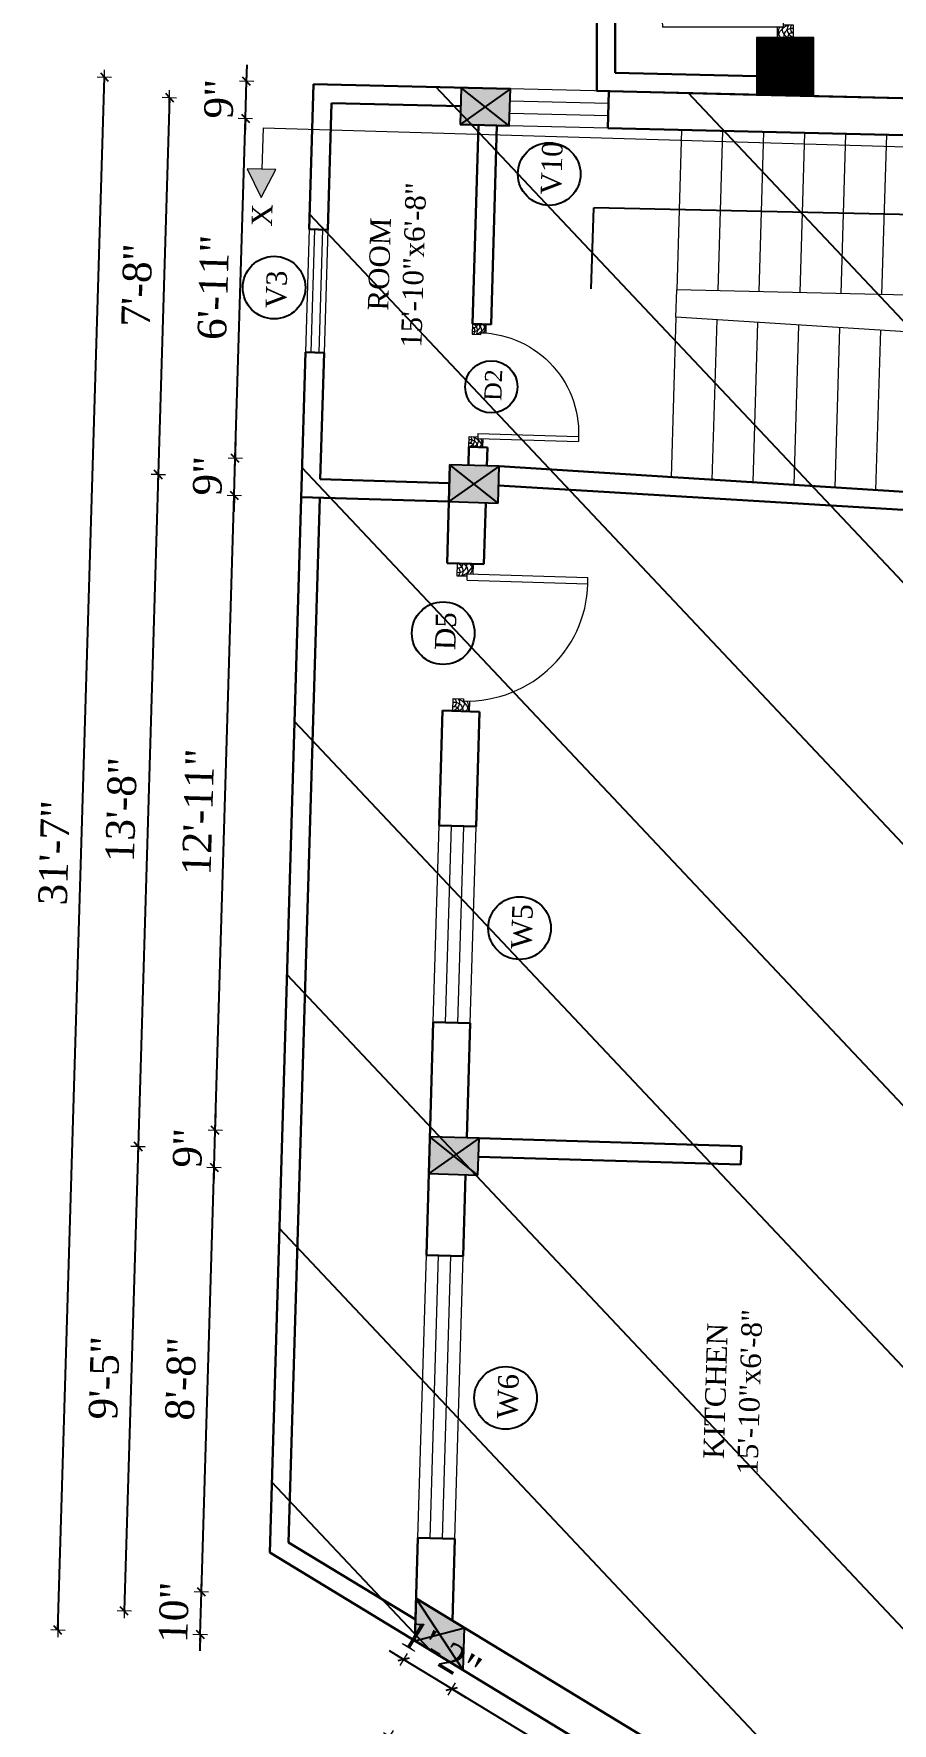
# Model space of a CAD drawing. Header units: inches. Extents: x 4069 to 291496, y -47643 to 12535.
# Drawn here: x 136842.3 to 137051.7, y -23138.1 to -22726 of the extents above; entities that cross this region are included whole.
import ezdxf

# ---------------------------------------------------------------- set-up
doc = ezdxf.new("R2010")
doc.units = ezdxf.units.IN
doc.header["$LTSCALE"] = 5
doc.header["$MEASUREMENT"] = 0
for name, color, linetype, lineweight in [('A-WALL', 7, 'Continuous', 9), ('Dimension', 7, 'Continuous', 18), ('DOOR', 62, 'Continuous', 0), ('Dw', 2, 'Continuous', 18), ('tefriş', 30, 'Continuous', 9)]:
    doc.layers.add(name, color=color, linetype=linetype, lineweight=lineweight)
doc.layers.add('dim line', color=7, linetype='Continuous', lineweight=15, true_color=0xfab2b2)
doc.layers.add('TEXT', color=6, linetype='Continuous')
doc.layers.add('WALL', color=7, linetype='Continuous')
doc.styles.add('ordinary', font='times.ttf')
doc.dimstyles.new('Copy of 96', dxfattribs={"dimtxt": 7, "dimasz": 4, "dimexe": 0.5, "dimexo": 0.5, "dimgap": 3, "dimtad": 1, "dimdec": 1, "dimzin": 11, "dimdsep": 46, "dimlunit": 4, "dimtxsty": 'ordinary', "dimblk": 'OBLIQUE', "dimcen": 0.09, "dimse1": 1, "dimse2": 1, "dimclrt": 6, "dimazin": 0, "dimtfac": 1, "dimtdec": 1, "dimtix": 1, "dimtmove": 2, "dimatfit": 3, "dimldrblk": 'leader', "dimfxl": 0.5, "dimfxlon": 1, "dimtolj": 1, "dimtzin": 0, "dimarcsym": 0})

# ---------------------------------------------------------------- blocks, each defined once
blk = doc.blocks.new('C1a')
at = {"color": 1, "ltscale": 5}
for p, q in [((18657.75, 4625.76), (18648.75, 4625.76)), ((18648.75, 4625.76), (18648.82, 4613.76)), ((18657.82, 4613.76), (18657.75, 4625.76)), ((18648.82, 4613.76), (18657.82, 4613.76))]:
    blk.add_line(p, q, dxfattribs=at)
blk = doc.blocks.new('c2a')
at = {"color": 1, "ltscale": 5}
for p, q in [((18091.63, 4625.76), (18084.82, 4613.76)), ((18101.98, 4625.76), (18091.63, 4625.76)), ((18095.17, 4613.76), (18101.98, 4625.76)), ((18084.82, 4613.76), (18095.17, 4613.76))]:
    blk.add_line(p, q, dxfattribs=at)
blk = doc.blocks.new('A$C27B36B59')
at = {"layer": 'DOOR'}
for p, q in [((0, 4), (0, 0)), ((2.5, 4), (0, 4)), ((0, 0), (3, 0)), ((2.5, 2.5), (2.5, 4)), ((3, 2.5), (2.5, 2.5)), ((3, 0), (3, 2.5))]:
    blk.add_line(p, q, dxfattribs=at)
for centre, radius, start, end in [((-1.4, -0.54), 4.75, 22.1411, 72.838), ((1.34, 2.09), 1.64, 45.138, 144.8948), ((2.21, 0.3), 2.49, 83.3149, 152.658), ((0.13, 0.37), 2.05, 349.4875, 93.6805), ((1.96, -0.47), 2.01, 58.7447, 166.495), ((-0.06, 0.32), 1.13, 343.542, 86.947), ((2.08, -0.4), 1.17, 38.2816, 160.1519)]:
    blk.add_arc(centre, radius, start, end, dxfattribs=at)
blk = doc.blocks.new('D2')
at = {"layer": 'DOOR'}
for p, q in [((74473.95, 24047.59), (74473.95, 24018.09)), ((74473.95, 24047.59), (74475.45, 24047.59)), ((74475.45, 24047.59), (74475.45, 24018.13))]:
    blk.add_line(p, q, dxfattribs=at)
blk.add_arc((74473.95, 24047.59), 29.5, 180, 272.9146, dxfattribs=at)
at = {"layer": 'DOOR', "xscale": -1, "rotation": 180}
blk.add_blockref('A$C27B36B59', (74441.95, 24050.09), dxfattribs=at)
at = {"layer": 'DOOR', "rotation": 180}
blk.add_blockref('A$C27B36B59', (74477.95, 24050.09), dxfattribs=at)
blk = doc.blocks.new('x-x')
at = {"ltscale": 5}
for points in [[(11364.03, -701.52), (11364.03, -694.51), (11357.15, -698.09)], [(11364.03, -1135.52), (11364.03, -1128.51), (11357.15, -1132.09)]]:
    blk.add_hatch(color=256, dxfattribs=at).paths.add_polyline_path(points)
for p, q in [((11364.03, -694.51), (11357.15, -698.09)), ((11364.03, -701.52), (11364.03, -694.51)), ((11357.15, -698.09), (11364.03, -701.52)), ((11374.13, -698.09), (11364.03, -698.09)), ((11374.13, -698.09), (11374.13, -1132.09)), ((11364.03, -1128.51), (11357.15, -1132.09)), ((11364.03, -1135.52), (11364.03, -1128.51)), ((11357.15, -1132.09), (11364.03, -1135.52)), ((11374.13, -1132.09), (11364.03, -1132.09))]:
    blk.add_line(p, q, dxfattribs=at)
at = {"layer": 'A-WALL', "color": 1, "ltscale": 5}
blk.add_line((11374.13, -1120.09), (11374.13, -1132.09), dxfattribs=at)
at = {"layer": 'TEXT', "style": 'ordinary'}
for p in [(11350.08, -700.97), (11350.08, -1134.1)]:
    blk.add_text('X', height=5, dxfattribs=at).set_placement(p)
blk = doc.blocks.new('oblique')
at = {"color": 0, "lineweight": -2}
blk.add_line((0.25, 0.25), (-0.25, -0.25), dxfattribs=at)
at = {"layer": 'dim line', "lineweight": 9}
for p, q in [((-0.4375, 0), (0.4375, 0)), ((0, 0.4375), (0, -0.4375))]:
    blk.add_line(p, q, dxfattribs=at)
blk = doc.blocks.new('*D3973')
at = {"layer": 'A-WALL', "color": 0, "lineweight": -2, "ltscale": 50, "transparency": 16777216}
blk.add_line((137124.07, -23239.05), (136944.25, -23129.73), dxfattribs=at)
at = {"layer": 'Defpoints', "color": 0, "ltscale": 50, "transparency": 16777216}
for p in [(136947.02, -23125.16), (136944.25, -23129.73), (137126.84, -23234.49)]:
    blk.add_point(p, dxfattribs=at)
at = {"layer": 'A-WALL', "color": 0, "lineweight": -2, "ltscale": 50, "transparency": 16777216, "xscale": 4, "yscale": 4, "zscale": 4}
for p, rotation in [((136944.25, -23129.73), 148.7014709249468), ((137124.07, -23239.05), 328.7014709249468)]:
    blk.add_blockref('oblique', p, dxfattribs=dict(at, rotation=rotation))
at = {"layer": 'A-WALL', "color": 6, "ltscale": 50, "transparency": 16777216, "insert": (137037.57, -23178.78), "char_height": 7, "attachment_point": 5, "rotation": 328.7015, "style": 'ordinary'}
blk.add_mtext('\\A1;17\'-6"', dxfattribs=at)
blk = doc.blocks.new('_OBLIQUE')
at = {"color": 0, "linetype": 'ByBlock'}
blk.add_line((-0.5, -0.5), (0.5, 0.5), dxfattribs=at)
blk = doc.blocks.new('leader')
at = {"layer": 'Dimension'}
for p, q in [((0, -4.33), (0, 4.33)), ((-4.42, 0), (4.42, 0))]:
    blk.add_line(p, q, dxfattribs=at)
blk = doc.blocks.new('*D3974')
at = {"layer": 'A-WALL', "color": 0, "lineweight": -2, "ltscale": 50, "transparency": 16777216}
for p, q in [((136932.46, -23122.56), (136929.04, -23120.48)), ((136944.25, -23129.73), (136932.46, -23122.56)), ((136944.25, -23129.73), (136947.67, -23131.81))]:
    blk.add_line(p, q, dxfattribs=at)
at = {"layer": 'Defpoints', "color": 0, "ltscale": 50, "transparency": 16777216}
for p in [(136935.23, -23118), (136932.46, -23122.56), (136947.02, -23125.16)]:
    blk.add_point(p, dxfattribs=at)
at = {"layer": 'A-WALL', "color": 0, "lineweight": -2, "ltscale": 50, "transparency": 16777216, "xscale": 4, "yscale": 4, "zscale": 4}
for p, rotation in [((136932.46, -23122.56), 328.7014709249468), ((136944.25, -23129.73), 148.7014709249468)]:
    blk.add_blockref('oblique', p, dxfattribs=dict(at, rotation=rotation))
at = {"layer": 'A-WALL', "color": 6, "ltscale": 50, "transparency": 16777216, "insert": (136941.73, -23120.59), "char_height": 7, "attachment_point": 5, "rotation": 328.7015, "style": 'ordinary'}
blk.add_mtext('\\A1;1\'-2"', dxfattribs=at)
blk = doc.blocks.new('*D3975')
at = {"layer": 'A-WALL', "color": 0, "lineweight": -2, "ltscale": 50, "transparency": 16777216}
blk.add_line((136929.1, -23141.36), (137120.71, -23257.86), dxfattribs=at)
at = {"layer": 'Defpoints', "color": 0, "ltscale": 50, "transparency": 16777216}
for p in [(136941.13, -23121.58), (137132.74, -23238.07), (137120.71, -23257.86)]:
    blk.add_point(p, dxfattribs=at)
at = {"layer": 'A-WALL', "color": 0, "lineweight": -2, "ltscale": 50, "transparency": 16777216, "xscale": 4, "yscale": 4, "zscale": 4}
for p, rotation in [((136929.1, -23141.36), 148.701470922781), ((137120.71, -23257.86), 328.701470922781)]:
    blk.add_blockref('oblique', p, dxfattribs=dict(at, rotation=rotation))
at = {"layer": 'A-WALL', "color": 6, "ltscale": 50, "transparency": 16777216, "insert": (137028.31, -23194), "char_height": 7, "attachment_point": 5, "rotation": 328.7015, "style": 'ordinary'}
blk.add_mtext('\\A1;18\'-8"', dxfattribs=at)
blk = doc.blocks.new('*D3977')
at = {"layer": 'A-WALL', "color": 0, "lineweight": -2, "ltscale": 50, "transparency": 16777216}
blk.add_line((137246.82, -23353.69), (136914.7, -23151.77), dxfattribs=at)
at = {"layer": 'Defpoints', "color": 0, "ltscale": 50, "transparency": 16777216}
for p in [(136935.23, -23118), (136914.7, -23151.77), (137267.35, -23319.92)]:
    blk.add_point(p, dxfattribs=at)
at = {"layer": 'A-WALL', "color": 0, "lineweight": -2, "ltscale": 50, "transparency": 16777216, "xscale": 4, "yscale": 4, "zscale": 4}
for p, rotation in [((136914.7, -23151.77), 148.7014709227731), ((137246.82, -23353.69), 328.7014709227732)]:
    blk.add_blockref('oblique', p, dxfattribs=dict(at, rotation=rotation))
at = {"layer": 'A-WALL', "color": 6, "ltscale": 50, "transparency": 16777216, "insert": (137084.17, -23247.13), "char_height": 7, "attachment_point": 5, "rotation": 328.7015, "style": 'ordinary'}
blk.add_mtext('\\A1;32\'-5"', dxfattribs=at)
blk = doc.blocks.new('*D3978')
at = {"layer": 'A-WALL', "color": 0, "lineweight": -2, "ltscale": 50, "transparency": 16777216}
for p, q in [((136883.19, -23106.09), (136883.31, -23102.09)), ((136882.88, -23116.43), (136883.19, -23106.09)), ((136882.88, -23116.43), (136882.76, -23120.43))]:
    blk.add_line(p, q, dxfattribs=at)
at = {"layer": 'Defpoints', "color": 0, "ltscale": 50, "transparency": 16777216}
for p in [(136883.19, -23106.09), (136935.54, -23107.65), (136935.23, -23118)]:
    blk.add_point(p, dxfattribs=at)
at = {"layer": 'A-WALL', "color": 0, "lineweight": -2, "ltscale": 50, "transparency": 16777216, "xscale": 4, "yscale": 4, "zscale": 4}
for p, rotation in [((136883.19, -23106.09), 268.2899854284924), ((136882.88, -23116.43), 88.28998542849239)]:
    blk.add_blockref('oblique', p, dxfattribs=dict(at, rotation=rotation))
at = {"layer": 'A-WALL', "color": 6, "ltscale": 50, "transparency": 16777216, "insert": (136876.48, -23111.06), "char_height": 7, "attachment_point": 5, "rotation": 88.29, "style": 'ordinary'}
blk.add_mtext('\\A1;10"', dxfattribs=at)
blk = doc.blocks.new('*D3979')
at = {"layer": 'A-WALL', "color": 0, "lineweight": -2, "ltscale": 50, "transparency": 16777216}
blk.add_line((136883.19, -23106.09), (136886.28, -23002.48), dxfattribs=at)
at = {"layer": 'Defpoints', "color": 0, "ltscale": 50, "transparency": 16777216}
for p in [(136886.28, -23002.48), (136938.63, -23004.05), (136935.54, -23107.65)]:
    blk.add_point(p, dxfattribs=at)
at = {"layer": 'A-WALL', "color": 0, "lineweight": -2, "ltscale": 50, "transparency": 16777216, "xscale": 4, "yscale": 4, "zscale": 4}
for p, rotation in [((136886.28, -23002.48), 88.28998542889855), ((136883.19, -23106.09), 268.2899854288985)]:
    blk.add_blockref('oblique', p, dxfattribs=dict(at, rotation=rotation))
at = {"layer": 'A-WALL', "color": 6, "ltscale": 50, "transparency": 16777216, "insert": (136878.18, -23054.09), "char_height": 7, "attachment_point": 5, "rotation": 88.29, "style": 'ordinary'}
blk.add_mtext('\\A1;8\'-8"', dxfattribs=at)
blk = doc.blocks.new('*D3980')
at = {"layer": 'A-WALL', "color": 0, "lineweight": -2, "ltscale": 50, "transparency": 16777216}
for p, q in [((136886.55, -22993.49), (136886.67, -22989.49)), ((136886.28, -23002.48), (136886.55, -22993.49)), ((136886.28, -23002.48), (136886.16, -23006.48))]:
    blk.add_line(p, q, dxfattribs=at)
at = {"layer": 'Defpoints', "color": 0, "ltscale": 50, "transparency": 16777216}
for p in [(136886.55, -22993.49), (136938.9, -22995.05), (136938.63, -23004.05)]:
    blk.add_point(p, dxfattribs=at)
at = {"layer": 'A-WALL', "color": 0, "lineweight": -2, "ltscale": 50, "transparency": 16777216, "xscale": 4, "yscale": 4, "zscale": 4}
for p, rotation in [((136886.55, -22993.49), 268.2899854288985), ((136886.28, -23002.48), 88.28998542889855)]:
    blk.add_blockref('oblique', p, dxfattribs=dict(at, rotation=rotation))
at = {"layer": 'A-WALL', "color": 6, "ltscale": 50, "transparency": 16777216, "insert": (136879.85, -22997.79), "char_height": 7, "attachment_point": 5, "rotation": 88.29, "style": 'ordinary'}
blk.add_mtext('\\A1;9"', dxfattribs=at)
blk = doc.blocks.new('*D3981')
at = {"layer": 'A-WALL', "color": 0, "lineweight": -2, "ltscale": 50, "transparency": 16777216}
blk.add_line((136886.55, -22993.49), (136891.18, -22838.56), dxfattribs=at)
at = {"layer": 'Defpoints', "color": 0, "ltscale": 50, "transparency": 16777216}
for p in [(136891.18, -22838.56), (136943.53, -22840.12), (136938.9, -22995.05)]:
    blk.add_point(p, dxfattribs=at)
at = {"layer": 'A-WALL', "color": 0, "lineweight": -2, "ltscale": 50, "transparency": 16777216, "xscale": 4, "yscale": 4, "zscale": 4}
for p, rotation in [((136891.18, -22838.56), 88.28998542889855), ((136886.55, -22993.49), 268.2899854288985)]:
    blk.add_blockref('oblique', p, dxfattribs=dict(at, rotation=rotation))
at = {"layer": 'A-WALL', "color": 6, "ltscale": 50, "transparency": 16777216, "insert": (136882.37, -22915.83), "char_height": 7, "attachment_point": 5, "rotation": 88.29, "style": 'ordinary'}
blk.add_mtext('\\A1;12\'-11"', dxfattribs=at)
blk = doc.blocks.new('*D3982')
at = {"layer": 'A-WALL', "color": 0, "lineweight": -2, "ltscale": 50, "transparency": 16777216}
for p, q in [((136891.45, -22829.56), (136891.57, -22825.56)), ((136891.18, -22838.56), (136891.45, -22829.56)), ((136891.18, -22838.56), (136891.06, -22842.55))]:
    blk.add_line(p, q, dxfattribs=at)
at = {"layer": 'Defpoints', "color": 0, "ltscale": 50, "transparency": 16777216}
for p in [(136891.45, -22829.56), (136943.8, -22831.12), (136943.53, -22840.12)]:
    blk.add_point(p, dxfattribs=at)
at = {"layer": 'A-WALL', "color": 0, "lineweight": -2, "ltscale": 50, "transparency": 16777216, "xscale": 4, "yscale": 4, "zscale": 4}
for p, rotation in [((136891.45, -22829.56), 268.2899854288985), ((136891.18, -22838.56), 88.28998542889855)]:
    blk.add_blockref('oblique', p, dxfattribs=dict(at, rotation=rotation))
at = {"layer": 'A-WALL', "color": 6, "ltscale": 50, "transparency": 16777216, "insert": (136884.74, -22833.86), "char_height": 7, "attachment_point": 5, "rotation": 88.29, "style": 'ordinary'}
blk.add_mtext('\\A1;9"', dxfattribs=at)
blk = doc.blocks.new('*D3983')
at = {"layer": 'A-WALL', "color": 0, "lineweight": -2, "ltscale": 50, "transparency": 16777216}
blk.add_line((136891.45, -22829.56), (136893.92, -22746.6), dxfattribs=at)
at = {"layer": 'Defpoints', "color": 0, "ltscale": 50, "transparency": 16777216}
for p in [(136893.92, -22746.6), (136946.27, -22748.16), (136943.8, -22831.12)]:
    blk.add_point(p, dxfattribs=at)
at = {"layer": 'A-WALL', "color": 0, "lineweight": -2, "ltscale": 50, "transparency": 16777216, "xscale": 4, "yscale": 4, "zscale": 4}
for p, rotation in [((136893.92, -22746.6), 88.28998542889855), ((136891.45, -22829.56), 268.2899854288985)]:
    blk.add_blockref('oblique', p, dxfattribs=dict(at, rotation=rotation))
at = {"layer": 'A-WALL', "color": 6, "ltscale": 50, "transparency": 16777216, "insert": (136886.13, -22787.88), "char_height": 7, "attachment_point": 5, "rotation": 88.29, "style": 'ordinary'}
blk.add_mtext('\\A1;6\'-11"', dxfattribs=at)
blk = doc.blocks.new('*D3984')
at = {"layer": 'A-WALL', "color": 0, "lineweight": -2, "ltscale": 50, "transparency": 16777216}
for p, q in [((136894.19, -22737.6), (136894.31, -22733.6)), ((136893.92, -22746.6), (136894.19, -22737.6)), ((136893.92, -22746.6), (136893.8, -22750.6))]:
    blk.add_line(p, q, dxfattribs=at)
at = {"layer": 'Defpoints', "color": 0, "ltscale": 50, "transparency": 16777216}
for p in [(136894.19, -22737.6), (136946.54, -22739.16), (136946.27, -22748.16)]:
    blk.add_point(p, dxfattribs=at)
at = {"layer": 'A-WALL', "color": 0, "lineweight": -2, "ltscale": 50, "transparency": 16777216, "xscale": 4, "yscale": 4, "zscale": 4}
for p, rotation in [((136894.19, -22737.6), 268.2899854288985), ((136893.92, -22746.6), 88.28998542889855)]:
    blk.add_blockref('oblique', p, dxfattribs=dict(at, rotation=rotation))
at = {"layer": 'A-WALL', "color": 6, "ltscale": 50, "transparency": 16777216, "insert": (136887.49, -22741.9), "char_height": 7, "attachment_point": 5, "rotation": 88.29, "style": 'ordinary'}
blk.add_mtext('\\A1;9"', dxfattribs=at)
blk = doc.blocks.new('*D3985')
at = {"layer": 'A-WALL', "color": 0, "lineweight": -2, "ltscale": 50, "transparency": 16777216}
blk.add_line((136875.39, -22741.54), (136872.64, -22833.5), dxfattribs=at)
at = {"layer": 'Defpoints', "color": 0, "ltscale": 50, "transparency": 16777216}
for p in [(136946.41, -22743.66), (136872.64, -22833.5), (136943.66, -22835.62)]:
    blk.add_point(p, dxfattribs=at)
at = {"layer": 'A-WALL', "color": 0, "lineweight": -2, "ltscale": 50, "transparency": 16777216, "xscale": 4, "yscale": 4, "zscale": 4}
for p, rotation in [((136875.39, -22741.54), 88.28998542849943), ((136872.64, -22833.5), 268.2899854284994)]:
    blk.add_blockref('oblique', p, dxfattribs=dict(at, rotation=rotation))
at = {"layer": 'A-WALL', "color": 6, "ltscale": 50, "transparency": 16777216, "insert": (136867.45, -22787.33), "char_height": 7, "attachment_point": 5, "rotation": 88.29, "style": 'ordinary'}
blk.add_mtext('\\A1;7\'-8"', dxfattribs=at)
blk = doc.blocks.new('*D3986')
at = {"layer": 'A-WALL', "color": 0, "lineweight": -2, "ltscale": 50, "transparency": 16777216}
blk.add_line((136872.64, -22833.5), (136867.75, -22997.43), dxfattribs=at)
at = {"layer": 'Defpoints', "color": 0, "ltscale": 50, "transparency": 16777216}
for p in [(136943.66, -22835.62), (136867.75, -22997.43), (136938.77, -22999.55)]:
    blk.add_point(p, dxfattribs=at)
at = {"layer": 'A-WALL', "color": 0, "lineweight": -2, "ltscale": 50, "transparency": 16777216, "xscale": 4, "yscale": 4, "zscale": 4}
for p, rotation in [((136872.64, -22833.5), 88.28998542889862), ((136867.75, -22997.43), 268.2899854288986)]:
    blk.add_blockref('oblique', p, dxfattribs=dict(at, rotation=rotation))
at = {"layer": 'A-WALL', "color": 6, "ltscale": 50, "transparency": 16777216, "insert": (136863.64, -22915.27), "char_height": 7, "attachment_point": 5, "rotation": 88.29, "style": 'ordinary'}
blk.add_mtext('\\A1;13\'-8"', dxfattribs=at)
blk = doc.blocks.new('*D3987')
at = {"layer": 'A-WALL', "color": 0, "lineweight": -2, "ltscale": 50, "transparency": 16777216}
blk.add_line((136867.75, -22997.43), (136864.37, -23110.7), dxfattribs=at)
at = {"layer": 'Defpoints', "color": 0, "ltscale": 50, "transparency": 16777216}
for p in [(136938.77, -22999.55), (136864.37, -23110.7), (136935.39, -23112.82)]:
    blk.add_point(p, dxfattribs=at)
at = {"layer": 'A-WALL', "color": 0, "lineweight": -2, "ltscale": 50, "transparency": 16777216, "xscale": 4, "yscale": 4, "zscale": 4}
for p, rotation in [((136867.75, -22997.43), 88.28998542889862), ((136864.37, -23110.7), 268.2899854288986)]:
    blk.add_blockref('oblique', p, dxfattribs=dict(at, rotation=rotation))
at = {"layer": 'A-WALL', "color": 6, "ltscale": 50, "transparency": 16777216, "insert": (136859.49, -23053.87), "char_height": 7, "attachment_point": 5, "rotation": 88.29, "style": 'ordinary'}
blk.add_mtext('\\A1;9\'-5"', dxfattribs=at)
blk = doc.blocks.new('*D3988')
at = {"layer": 'A-WALL', "color": 0, "lineweight": -2, "ltscale": 50, "transparency": 16777216}
blk.add_line((136848.2, -23115.4), (136859.51, -22736.57), dxfattribs=at)
at = {"layer": 'Defpoints', "color": 0, "ltscale": 50, "transparency": 16777216}
for p in [(136859.51, -22736.57), (136946.54, -22739.16), (136935.23, -23118)]:
    blk.add_point(p, dxfattribs=at)
at = {"layer": 'A-WALL', "color": 0, "lineweight": -2, "ltscale": 50, "transparency": 16777216, "xscale": 4, "yscale": 4, "zscale": 4}
for p, rotation in [((136859.51, -22736.57), 88.28998542889865), ((136848.2, -23115.4), 268.2899854288986)]:
    blk.add_blockref('oblique', p, dxfattribs=dict(at, rotation=rotation))
at = {"layer": 'A-WALL', "color": 6, "ltscale": 50, "transparency": 16777216, "insert": (136847.29, -22925.79), "char_height": 7, "attachment_point": 5, "rotation": 88.29, "style": 'ordinary'}
blk.add_mtext('\\A1;31\'-7"', dxfattribs=at)

msp = doc.modelspace()

# ---------------------------------------------------------------- hatches: boundary and pattern name
at = {"layer": 'A-WALL', "ltscale": 5}
h = msp.add_hatch(dxfattribs=at)
h.set_pattern_fill('ANSI31', color=256, angle=450)
h.set_pattern_definition([(135, (138671.29985, -47162.94962), (-0.08838834765, -0.08838834765), [])])
h.paths.add_polyline_path([(137032.57871, -22740.8716), (137032.57871, -22726.8716), (137018.57871, -22726.8716), (137018.57871, -22740.8716)])
at = {"layer": 'WALL', "linetype": 'ByBlock', "ltscale": 5, "true_color": 0xf8991e}
h = msp.add_hatch(dxfattribs=at)
h.set_pattern_fill('ANSI31', color=30, scale=350, angle=448.2899854)
h.set_pattern_definition([(133.29, (133770.93, -30604.01), (-31.8453, -29.99899), [])])
h.paths.add_polyline_path([(137302.72795, -23341.42394), (136899.85762, -23096.4891), (136910.55405, -22738.20075), (137320.44341, -22748.0256)])
h = msp.add_hatch(color=30, dxfattribs=at)
h.dxf.hatch_style = 1
h.paths.add_polyline_path([(136958.53818, -22739.44868), (136952.40547, -22743.8046), (136958.26961, -22748.44484)])
h.paths.add_polyline_path([(136958.53818, -22739.44868), (136946.54132, -22739.16436), (136952.40547, -22743.8046)])
h.paths.add_polyline_path([(136946.54132, -22739.16436), (136946.27275, -22748.16052), (136952.40547, -22743.8046)])
h.paths.add_polyline_path([(136952.40547, -22743.8046), (136946.27275, -22748.16052), (136958.26961, -22748.44484)])
h = msp.add_hatch(color=30, dxfattribs=at)
h.dxf.hatch_style = 1
h.paths.add_polyline_path([(136949.659, -22835.80052), (136955.52204, -22840.47756), (136955.79061, -22831.48157)])
h.paths.add_polyline_path([(136955.79061, -22831.48157), (136943.79595, -22831.12348), (136949.659, -22835.80052)])
h.paths.add_polyline_path([(136949.659, -22835.80052), (136943.79595, -22831.12348), (136943.52738, -22840.11947)])
h.paths.add_polyline_path([(136943.52738, -22840.11947), (136955.52204, -22840.47756), (136949.659, -22835.80052)])
h = msp.add_hatch(color=30, dxfattribs=at)
h.dxf.hatch_style = 1
h.paths.add_polyline_path([(136944.76508, -22999.72748), (136950.62812, -23004.40452), (136950.89669, -22995.40853)])
h.paths.add_polyline_path([(136950.89669, -22995.40853), (136938.90204, -22995.05044), (136944.76508, -22999.72748)])
h.paths.add_polyline_path([(136944.76508, -22999.72748), (136938.90204, -22995.05044), (136938.63347, -23004.04643)])
h.paths.add_polyline_path([(136938.63347, -23004.04643), (136950.62812, -23004.40452), (136944.76508, -22999.72748)])
h = msp.add_hatch(color=30, dxfattribs=at)
h.dxf.hatch_style = 1
h.paths.add_polyline_path([(136941.28169, -23116.40747), (136947.33177, -23114.81935), (136935.54045, -23107.65053)])
h.paths.add_polyline_path([(136941.28169, -23116.40747), (136935.54045, -23107.65053), (136935.2316, -23117.99558)])
h.paths.add_polyline_path([(136935.2316, -23117.99558), (136947.02293, -23125.1644), (136941.28169, -23116.40747)])
h.paths.add_polyline_path([(136941.28169, -23116.40747), (136947.02293, -23125.1644), (136947.33177, -23114.81935)])

# ---------------------------------------------------------------- linework, layer by layer
at = {"color": 1, "ltscale": 5}
for p, q in [((136958.53818, -22739.44868), (136946.27275, -22748.16052)), ((136958.26961, -22748.44484), (136946.54132, -22739.16436)), ((136955.79061, -22831.48157), (136943.52738, -22840.11947)), ((136955.52204, -22840.47756), (136943.79595, -22831.12348)), ((137007.72535, -22834.44083), (137007.70414, -22834.77525)), ((136950.89669, -22995.40853), (136938.63347, -23004.04643)), ((136950.62812, -23004.40452), (136938.90204, -22995.05044)), ((136947.02293, -23125.1644), (136935.54045, -23107.65053)), ((136935.2316, -23117.99558), (136947.33177, -23114.81935))]:
    msp.add_line(p, q, dxfattribs=at)
at = {"layer": 'A-WALL', "lineweight": 30}
for p, q in [((136984.07871, -22735.55271), (136984.07871, -22654.48534)), ((136979.57871, -22739.94733), (136979.57871, -22658.98534)), ((136910.55075, -22738.31141), (136909.49511, -22773.67119)), ((136958.53818, -22739.44868), (136910.55075, -22738.31141)), ((137018.57871, -22736.37034), (136984.07871, -22735.55271)), ((136914.91528, -22742.91611), (136913.9931, -22773.80548)), ((136946.40704, -22743.66244), (136914.91528, -22742.91611)), ((137018.57871, -22740.8716), (136979.57871, -22739.94733)), ((136982.26332, -22749.01348), (136982.5319, -22740.01732)), ((137211.86104, -22745.45227), (136982.5319, -22740.01732)), ((137018.57871, -22740.8716), (137099.49027, -22742.78915)), ((136958.26961, -22748.44484), (136946.27275, -22748.16052)), ((136950.77157, -22748.26714), (136949.32343, -22796.77432)), ((136955.27039, -22748.37376), (136953.82142, -22796.90861)), ((137088.23557, -22751.52495), (136982.26332, -22749.01348)), ((136913.9931, -22773.80548), (136909.49511, -22773.67119)), ((136949.32343, -22796.77432), (136953.82142, -22796.90861)), ((136908.59988, -22803.65783), (136899.85762, -23096.4891)), ((136913.09788, -22803.79212), (136908.59988, -22803.65783)), ((136913.09788, -22803.79212), (136912.1757, -22834.68148)), ((136948.42823, -22826.75976), (136948.29395, -22831.25776)), ((136948.42823, -22826.75976), (136952.92623, -22826.89405)), ((136952.92623, -22826.89405), (136952.79195, -22831.39204)), ((136943.79595, -22831.12348), (136943.07977, -22855.11279)), ((136955.79061, -22831.48157), (137073.62, -22838.95731)), ((136943.66167, -22835.62147), (136912.1757, -22834.68148)), ((136955.65088, -22836.16208), (137073.49116, -22843.27279)), ((136912.04141, -22839.17948), (136904.43379, -23094.00489)), ((136943.52738, -22840.11947), (136907.54342, -22839.04519)), ((136952.52338, -22840.38804), (136952.07576, -22855.38136)), ((136952.07576, -22855.38136), (136943.07977, -22855.11279)), ((136942.0055, -22891.09676), (136941.16995, -22919.08429)), ((136951.00149, -22891.36532), (136942.0055, -22891.09676)), ((136951.00149, -22891.36532), (136950.16594, -22919.35285)), ((136950.16594, -22919.35285), (136941.16995, -22919.08429)), ((136939.73758, -22967.06291), (136938.04022, -23023.91787)), ((136948.73358, -22967.33148), (136939.73758, -22967.06291)), ((136948.73358, -22967.33148), (136947.89803, -22995.31901)), ((136950.89669, -22995.40853), (137014.86819, -22997.31835)), ((137014.86819, -22997.31835), (137014.73391, -23001.81635)), ((136950.76241, -22999.90653), (137014.73391, -23001.81635)), ((136947.62946, -23004.315), (136947.03621, -23024.18644)), ((136947.03621, -23024.18644), (136938.04022, -23023.91787)), ((136935.9812, -23092.88714), (136935.2316, -23117.99558)), ((136944.97719, -23093.15571), (136935.9812, -23092.88714)), ((136944.97719, -23093.15571), (136944.38394, -23113.02715)), ((137302.72795, -23341.42394), (136899.85762, -23096.4891)), ((136935.38602, -23112.82305), (136904.43379, -23094.00489)), ((137070.6494, -23189.79331), (136935.54045, -23107.65053))]:
    msp.add_line(p, q, dxfattribs=at)
at = {"layer": 'A-WALL', "ltscale": 5}
msp.add_lwpolyline([(137032.57871, -22740.8716), (137032.57871, -22726.8716), (137018.57871, -22726.8716), (137018.57871, -22740.8716)], close=True, dxfattribs=at)
at = {"layer": 'Dw', "color": 3}
for p, q in [((136982.50423, -22740.01666), (136958.51051, -22739.44802)), ((136982.43315, -22743.01582), (136958.43943, -22742.44718)), ((136982.36207, -22746.01498), (136958.36836, -22745.44634)), ((136982.26332, -22749.01348), (136958.26961, -22748.44484)), ((136909.49511, -22773.67119), (136908.59988, -22803.65783)), ((136910.74455, -22773.70849), (136909.84932, -22803.69513)), ((136912.74366, -22773.76817), (136911.84843, -22803.75481)), ((136913.9931, -22773.80548), (136913.09788, -22803.79212)), ((136939.73758, -22967.06291), (136941.16995, -22919.08429)), ((136942.73625, -22967.15243), (136944.16861, -22919.17381)), ((136945.73491, -22967.24196), (136947.16728, -22919.26333)), ((136948.73358, -22967.33148), (136950.16594, -22919.35285)), ((136935.9812, -23092.88714), (136938.04022, -23023.91787)), ((136938.97986, -23092.97666), (136941.03889, -23024.00739)), ((136941.97852, -23093.06619), (136944.03755, -23024.09692)), ((136944.97719, -23093.15571), (136947.03621, -23024.18644))]:
    msp.add_line(p, q, dxfattribs=at)
at = {"layer": 'tefriş', "ltscale": 5}
for p, q in [((137000.25854, -22749.43995), (136999.09474, -22788.42258)), ((137010.25857, -22749.67695), (137009.09477, -22788.65958)), ((137020.25557, -22749.91387), (137019.09177, -22788.8965)), ((137030.25068, -22750.15075), (137029.08689, -22789.13338)), ((137040.24958, -22750.38771), (137039.08578, -22789.37035)), ((137050.24658, -22750.62464), (137049.08278, -22789.60727)), ((136998.89361, -22795.15979), (136999.09474, -22788.42258)), ((137059.07979, -22789.84419), (136999.09474, -22788.42258)), ((136998.89361, -22795.15979), (136997.72981, -22834.14242)), ((137058.80686, -22798.96101), (136998.89361, -22795.15979)), ((137008.86793, -22795.79261), (137007.70414, -22834.77525)), ((137018.84226, -22796.42544), (137017.67847, -22835.40807)), ((137028.81659, -22797.05827), (137027.6528, -22836.0409)), ((137038.83577, -22797.69394), (137037.67197, -22836.67657)), ((137048.76525, -22798.32392), (137047.60146, -22837.30655))]:
    msp.add_line(p, q, dxfattribs=at)
at = {"layer": 'TEXT'}
for centre, radius in [((136967.99665, -22760.21025), 7.64038), ((136900.90581, -22787.91619), 7.64038), ((136953.87882, -22812.11126), 6.36673), ((136942.1496, -22872.2081), 7.64038), ((136960.77915, -22944.16081), 7.64038), ((136957.35787, -23058.76011), 7.64038)]:
    msp.add_circle(centre, radius, dxfattribs=at)
at = {"layer": 'WALL', "color": 2, "linetype": 'ByBlock', "ltscale": 5}
for p in [(136978.25605, -22788.23879), (137072.00904, -22770.52612)]:
    msp.add_line(p, (136978.8472, -22768.43762), dxfattribs=at)
for points in [[(136946.27275, -22748.16052), (136958.26961, -22748.44484), (136958.53818, -22739.44868), (136946.54132, -22739.16436)], [(136955.52204, -22840.47756), (136955.79061, -22831.48157), (136943.79595, -22831.12348), (136943.52738, -22840.11947)], [(136950.62812, -23004.40452), (136950.89669, -22995.40853), (136938.90204, -22995.05044), (136938.63347, -23004.04643)], [(136947.02293, -23125.1644), (136947.33177, -23114.81935), (136935.54045, -23107.65053), (136935.2316, -23117.99558)]]:
    msp.add_lwpolyline(points, close=True, dxfattribs=at)

# ---------------------------------------------------------------- block references
at = {"layer": 'A-WALL', "color": 1, "rotation": 88.28998542850363}
msp.add_blockref('x-x', (135861.03329, -34097.16768), dxfattribs=at)
at = {"layer": 'WALL', "color": 2, "linetype": 'ByBlock'}
for p, rotation in [((112977.49079, 51751.07962), 270), ((158762.46298, -98017.64814), 88.28998542850363)]:
    msp.add_blockref('D2', p, dxfattribs=dict(at, rotation=rotation))
at = {"layer": 'WALL', "color": 2, "linetype": 'ByBlock', "ltscale": 5, "rotation": 88.28998542850363}
for name, p in [('C1a', (141013.47554, -41526.63779)), ('c2a', (141019.05915, -41339.60869))]:
    msp.add_blockref(name, p, dxfattribs=at)
at = {"layer": 'WALL', "color": 2, "linetype": 'ByBlock', "xscale": -0.8332999999984169, "yscale": 0.8333000000002357, "zscale": 0.8333, "rotation": 88.28998542850374}
msp.add_blockref('D2', (158832.44496, 38610.03735), dxfattribs=at)

# ---------------------------------------------------------------- texts
at = {"layer": 'TEXT', "style": 'ordinary'}
for s, height, rotation, p in [('V10', 5, 88.2903735, (136970.90921, -22765.33244)), ('V3', 5, 88.2903735, (136903.81837, -22793.03838)), ('D2', 4.1665, 88.2895973, (136956.32906, -22815.6008)), ('D5', 5, 88.2895973, (136945.09001, -22876.39571)), ('W5', 5, 88.2903735, (136963.69171, -22949.28301)), ('W6', 5, 88.2903735, (136960.27044, -23063.8823))]:
    msp.add_text(s, height=height, rotation=rotation, dxfattribs=at).set_placement(p)
at = {"layer": 'TEXT', "char_height": 5, "attachment_point": 8, "rotation": 88.2895973, "style": 'ordinary'}
for s, insert in [('ROOM\\P15\'-10"x6\'-8"', (136937.48826, -22782.50742)), ('KITCHEN\\P15\'-10"x6\'-8"', (137019.47365, -23057.36634))]:
    msp.add_mtext_dynamic_manual_height_columns(s, width=101.5687276, gutter_width=1720.71691, heights=[0], dxfattribs=dict(at, insert=insert))

# ---------------------------------------------------------------- dimensions: what is measured, and where the dimension line sits
at = {"layer": 'A-WALL', "ltscale": 50}
for base, p1, p2, angle, picture, middle in [((136859.51427, -22736.56623), (136935.2316, -23117.99558), (136946.54132, -22739.16436), 88.2899854, '*D3988', (136847.29168, -22925.78577)), ((136894.19221, -22737.60152), (136946.27275, -22748.16052), (136946.54132, -22739.16436), 268.2899854, '*D3984', (136887.49019, -22741.90352)), ((136893.92363, -22746.59768), (136943.79595, -22831.12348), (136946.27275, -22748.16052), 268.2899854, '*D3983', (136886.12759, -22787.88338)), ((136891.44684, -22829.56063), (136943.52738, -22840.11947), (136943.79595, -22831.12348), 268.2899854, '*D3982', (136884.74482, -22833.86255)), ((136867.75062, -22997.42827), (136943.66167, -22835.62147), (136938.76775, -22999.54844), 88.2899854, '*D3986', (136863.63994, -22915.26902)), ((136891.17827, -22838.55662), (136938.90204, -22995.05044), (136943.52738, -22840.11947), 268.2899854, '*D3981', (136882.36849, -22915.82814)), ((136886.55292, -22993.4876), (136938.63347, -23004.04643), (136938.90204, -22995.05044), 268.2899854, '*D3980', (136879.85091, -22997.78952)), ((136864.36889, -23110.70289), (136938.76775, -22999.54844), (136935.38602, -23112.82305), 88.2899854, '*D3987', (136859.49203, -23053.86951)), ((136886.28435, -23002.48359), (136935.54045, -23107.65053), (136938.63347, -23004.04643), 268.2899854, '*D3979', (136878.1802, -23054.08986)), ((136932.45649, -23122.5601), (136947.02293, -23125.1644), (136935.2316, -23117.99558), 328.7014709, '*D3974', (136941.72888, -23120.59044)), ((136944.24782, -23129.72893), (137126.84066, -23234.48897), (136947.02293, -23125.1644), 328.7014709, '*D3973', (137037.57012, -23178.77677))]:
    dim = msp.add_linear_dim(base=base, p1=p1, p2=p2, angle=angle, dimstyle='Copy of 96', override={"dimdec": 0, "dimblk": 'oblique', "dimtdec": 0, "dimarcsym": 1}, dxfattribs=at)
    dim.commit()
    dim.dimension.update_dxf_attribs({"geometry": picture, "text_midpoint": middle})
for p1, p2, distance, picture, middle in [((136946.40704, -22743.66244), (136943.66167, -22835.62147), -71.04877, '*D3985', (136867.44949, -22787.32572)), ((136935.2316, -23117.99558), (136935.54045, -23107.65053), 52.37244, '*D3978', (136876.47927, -23111.06444)), ((137267.35397, -23319.91746), (136935.2316, -23117.99558), 39.52759, '*D3977', (137084.16651, -23247.12593)), ((136941.12727, -23121.57999), (137132.73632, -23238.07339), -23.15088, '*D3975', (137028.31317, -23194.00265))]:
    dim = msp.add_aligned_dim(p1=p1, p2=p2, distance=distance, dimstyle='Copy of 96', override={"dimdec": 0, "dimblk": 'oblique', "dimtdec": 0, "dimarcsym": 1}, dxfattribs=at)
    dim.commit()
    dim.dimension.update_dxf_attribs({"geometry": picture, "text_midpoint": middle})

doc.saveas('drawing.dxf')
